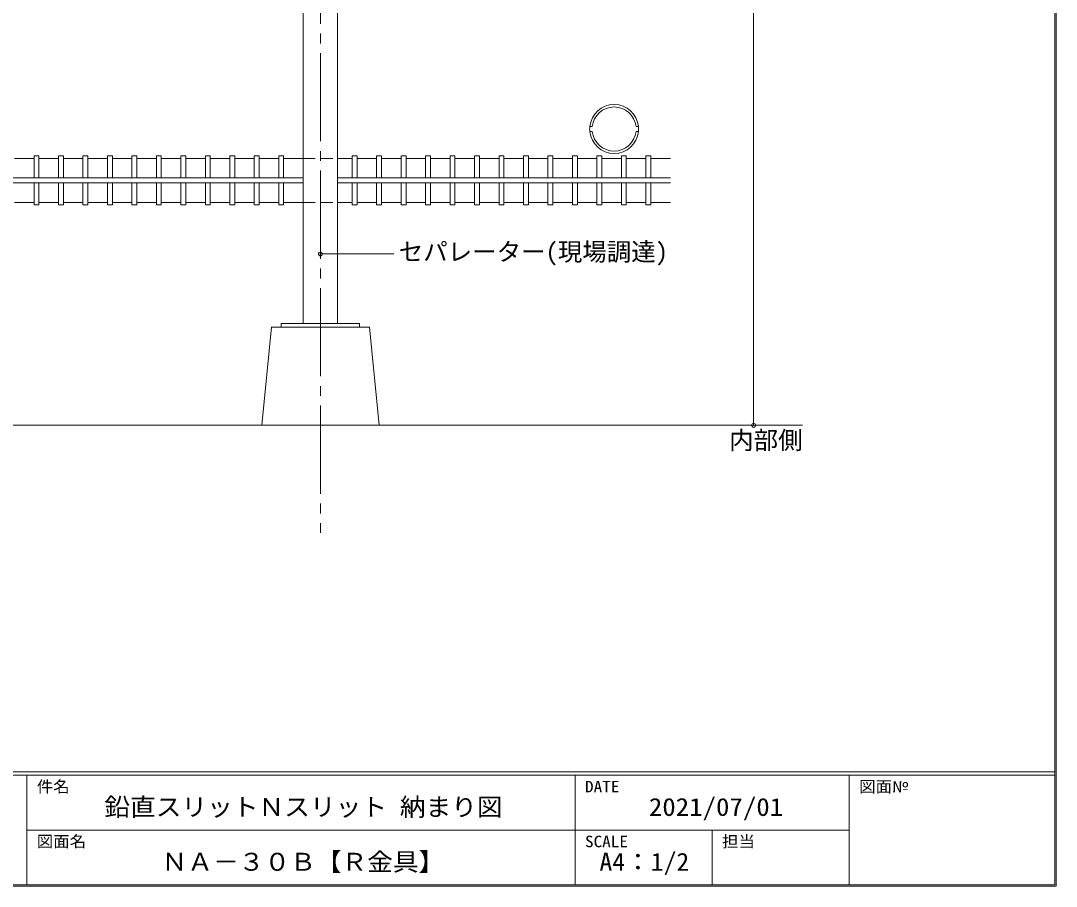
# Model space of a CAD drawing. Units: millimetres at full size, sheet at 1:2; details may follow other scales. Extents: x -891 to 891, y -194 to 194.
# Drawn here: x 68.7 to 280.3, y -194.2 to -17.4 of the extents above; entities that cross this region are included whole.
import ezdxf
from ezdxf.enums import TextEntityAlignment as Align

# ---------------------------------------------------------------- set-up
doc = ezdxf.new("R2010")
doc.units = ezdxf.units.MM
doc.header["$LTSCALE"] = 2
doc.header["$PDMODE"] = 32
doc.header["$PDSIZE"] = 0.8
doc.linetypes.add('CHAIN2', pattern=[12, 9, -1, 1, -1])
doc.linetypes.add('DASHED1', pattern=[1.8, 1.2, -0.6])
doc.layers.add('0-0_', color=7, linetype='Continuous', lineweight=9)
doc.layers.add('1-0_', color=5, linetype='Continuous', lineweight=9)
doc.styles.add('ＭＳ ゴシック', font='')
doc.styles.get('ＭＳ ゴシック').set_extended_font_data('MS Gothic')

msp = doc.modelspace()

# ---------------------------------------------------------------- linework, layer by layer
at = {"layer": '0-0_'}
for p, q in [((280.28, -194.18), (280.28, 194.18)), ((280, -170.8), (-280, -170.8)), ((280, -171.5), (-280, -171.5)), ((70, -171.5), (70, -193.9)), ((182, -171.5), (182, -193.9)), ((238, -171.5), (238, -193.9)), ((238, -182.7), (70, -182.7)), ((210, -182.7), (210, -193.9)), ((-280.28, -194.18), (280.28, -194.18))]:
    msp.add_line(p, q, dxfattribs=at)
msp.add_lwpolyline([(280, 193.9), (280, -193.9), (-280, -193.9)], dxfattribs=at)
at = {"layer": '1-0_', "color": 6, "linetype": 'CHAIN2'}
msp.add_line((129.95, 120), (129.95, -122), dxfattribs=at)
at = {"layer": '1-0_', "color": 7}
for p, q in [((218.45, 100), (218.45, -100)), ((126.45, -15), (126.45, -79.2)), ((133.45, -15), (133.45, -79.2)), ((129.95, -65), (144.95, -65)), ((119.95, -80), (117.95, -100)), ((139.95, -80), (119.95, -80)), ((137.95, -79.2), (121.95, -79.2)), ((121.95, -80), (121.95, -79.2)), ((137.95, -80), (137.95, -79.2)), ((139.95, -80), (141.95, -100)), ((228.45, -100), (-55.05, -100))]:
    msp.add_line(p, q, dxfattribs=at)
at = {"layer": '1-0_', "color": 3}
for p, q in [((184.973, -39), (185.478, -39)), ((184.973, -40), (185.478, -40)), ((194.927, -39), (194.422, -39)), ((194.927, -40), (194.422, -40))]:
    msp.add_line(p, q, dxfattribs=at)
at = {"layer": '1-0_', "color": 4}
for p, q in [((67.438, -45.5), (71.438, -45.5)), ((72.438, -45.5), (76.438, -45.5)), ((77.438, -45.5), (81.438, -45.5)), ((82.438, -45.5), (86.438, -45.5)), ((87.438, -45.5), (91.438, -45.5)), ((92.438, -45.5), (96.438, -45.5)), ((97.438, -45.5), (101.437, -45.5)), ((102.438, -45.5), (106.438, -45.5)), ((107.438, -45.5), (111.438, -45.5)), ((112.437, -45.5), (116.437, -45.5)), ((117.437, -45.5), (121.437, -45.5)), ((122.437, -45.5), (126.437, -45.5)), ((133.45, -45.5), (136.437, -45.5)), ((137.438, -45.5), (141.438, -45.5)), ((142.438, -45.5), (146.438, -45.5)), ((147.437, -45.5), (151.437, -45.5)), ((152.437, -45.5), (156.437, -45.5)), ((157.437, -45.5), (161.437, -45.5)), ((162.437, -45.5), (166.437, -45.5)), ((167.437, -45.5), (171.437, -45.5)), ((172.437, -45.5), (176.437, -45.5)), ((177.437, -45.5), (181.437, -45.5)), ((182.437, -45.5), (186.437, -45.5)), ((187.437, -45.5), (191.437, -45.5)), ((192.437, -45.5), (196.437, -45.5)), ((197.437, -45.5), (201.437, -45.5)), ((67.438, -54.5), (71.438, -54.5)), ((72.438, -54.5), (76.438, -54.5)), ((77.438, -54.5), (81.438, -54.5)), ((82.438, -54.5), (86.438, -54.5)), ((87.438, -54.5), (91.438, -54.5)), ((92.438, -54.5), (96.438, -54.5)), ((97.438, -54.5), (101.437, -54.5)), ((102.438, -54.5), (106.438, -54.5)), ((107.438, -54.5), (111.438, -54.5)), ((112.437, -54.5), (116.437, -54.5)), ((117.437, -54.5), (121.437, -54.5)), ((122.437, -54.5), (126.437, -54.5)), ((133.45, -54.5), (136.437, -54.5)), ((137.438, -54.5), (141.438, -54.5)), ((142.438, -54.5), (146.438, -54.5)), ((147.437, -54.5), (151.437, -54.5)), ((152.437, -54.5), (156.437, -54.5)), ((157.437, -54.5), (161.437, -54.5)), ((162.437, -54.5), (166.437, -54.5)), ((167.437, -54.5), (171.437, -54.5)), ((172.437, -54.5), (176.437, -54.5)), ((177.437, -54.5), (181.437, -54.5)), ((182.437, -54.5), (186.437, -54.5)), ((187.437, -54.5), (191.437, -54.5)), ((192.437, -54.5), (196.437, -54.5)), ((197.437, -54.5), (201.437, -54.5))]:
    msp.add_line(p, q, dxfattribs=at)
at = {"layer": '1-0_'}
for p, q in [((71.438, -45), (72.438, -45)), ((71.438, -45), (71.438, -49.5)), ((72.438, -45), (72.438, -49.5)), ((76.438, -45), (77.438, -45)), ((76.438, -45), (76.438, -49.5)), ((77.438, -45), (77.438, -49.5)), ((81.438, -45), (82.438, -45)), ((81.438, -45), (81.438, -49.5)), ((82.438, -45), (82.438, -49.5)), ((86.438, -45), (86.438, -49.5)), ((86.438, -45), (87.438, -45)), ((87.438, -45), (87.438, -49.5)), ((91.438, -45), (91.438, -49.5)), ((91.438, -45), (92.438, -45)), ((92.438, -45), (92.438, -49.5)), ((96.438, -45), (97.438, -45)), ((96.438, -45), (96.438, -49.5)), ((97.438, -45), (97.438, -49.5)), ((101.437, -45), (102.438, -45)), ((101.437, -45), (101.437, -49.5)), ((102.438, -45), (102.438, -49.5)), ((106.438, -45), (107.438, -45)), ((106.438, -45), (106.438, -49.5)), ((107.438, -45), (107.438, -49.5)), ((111.438, -45), (112.437, -45)), ((111.438, -45), (111.438, -49.5)), ((112.437, -45), (112.437, -49.5)), ((116.437, -45), (117.437, -45)), ((116.437, -45), (116.437, -49.5)), ((117.437, -45), (117.437, -49.5)), ((121.437, -45), (122.437, -45)), ((121.437, -45), (121.437, -49.5)), ((122.437, -45), (122.437, -49.5)), ((136.437, -45), (137.438, -45)), ((136.437, -45), (136.437, -49.5)), ((137.438, -45), (137.438, -49.5)), ((141.438, -45), (141.438, -49.5)), ((141.438, -45), (142.438, -45)), ((142.438, -45), (142.438, -49.5)), ((146.438, -45), (146.438, -49.5)), ((146.438, -45), (147.437, -45)), ((147.437, -45), (147.437, -49.5)), ((151.437, -45), (152.437, -45)), ((151.437, -45), (151.437, -49.5)), ((152.437, -45), (152.437, -49.5)), ((156.437, -45), (157.437, -45)), ((156.437, -45), (156.437, -49.5)), ((157.437, -45), (157.437, -49.5)), ((161.437, -45), (162.437, -45)), ((161.437, -45), (161.437, -49.5)), ((162.437, -45), (162.437, -49.5)), ((166.437, -45), (167.437, -45)), ((166.437, -45), (166.437, -49.5)), ((167.437, -45), (167.437, -49.5)), ((171.437, -45), (171.437, -49.5)), ((171.437, -45), (172.437, -45)), ((172.437, -45), (172.437, -49.5)), ((176.437, -45), (176.437, -49.5)), ((176.437, -45), (177.437, -45)), ((177.437, -45), (177.437, -49.5)), ((181.437, -45), (182.437, -45)), ((181.437, -45), (181.437, -49.5)), ((182.437, -45), (182.437, -49.5)), ((186.437, -45), (187.437, -45)), ((186.437, -45), (186.437, -49.5)), ((187.437, -45), (187.437, -49.5)), ((191.437, -45), (191.437, -49.5)), ((191.437, -45), (192.437, -45)), ((192.437, -45), (192.437, -49.5)), ((196.437, -45), (196.437, -49.5)), ((196.437, -45), (197.437, -45)), ((197.437, -45), (197.437, -49.5)), ((-20.05, -49.5), (126.45, -49.5)), ((-20.05, -50.5), (126.45, -50.5)), ((71.438, -55), (71.438, -50.5)), ((72.438, -55), (72.438, -50.5)), ((76.438, -55), (76.438, -50.5)), ((77.438, -55), (77.438, -50.5)), ((81.438, -55), (81.438, -50.5)), ((82.438, -55), (82.438, -50.5)), ((86.438, -55), (86.438, -50.5)), ((87.438, -55), (87.438, -50.5)), ((91.438, -55), (91.438, -50.5)), ((92.438, -55), (92.438, -50.5)), ((96.438, -55), (96.438, -50.5)), ((97.438, -55), (97.438, -50.5)), ((101.437, -55), (101.437, -50.5)), ((102.438, -55), (102.438, -50.5)), ((106.438, -55), (106.438, -50.5)), ((107.438, -55), (107.438, -50.5)), ((111.438, -55), (111.438, -50.5)), ((112.437, -55), (112.437, -50.5)), ((116.437, -55), (116.437, -50.5)), ((117.437, -55), (117.437, -50.5)), ((121.437, -55), (121.437, -50.5)), ((122.437, -55), (122.437, -50.5)), ((133.45, -49.5), (201.437, -49.5)), ((133.45, -50.5), (201.437, -50.5)), ((136.437, -55), (136.437, -50.5)), ((137.438, -55), (137.438, -50.5)), ((141.438, -55), (141.438, -50.5)), ((142.438, -55), (142.438, -50.5)), ((146.438, -55), (146.438, -50.5)), ((147.437, -55), (147.437, -50.5)), ((151.437, -55), (151.437, -50.5)), ((152.437, -55), (152.437, -50.5)), ((156.437, -55), (156.437, -50.5)), ((157.437, -55), (157.437, -50.5)), ((161.437, -55), (161.437, -50.5)), ((162.437, -55), (162.437, -50.5)), ((166.437, -55), (166.437, -50.5)), ((167.437, -55), (167.437, -50.5)), ((171.437, -55), (171.437, -50.5)), ((172.437, -55), (172.437, -50.5)), ((176.437, -55), (176.437, -50.5)), ((177.437, -55), (177.437, -50.5)), ((181.437, -55), (181.437, -50.5)), ((182.437, -55), (182.437, -50.5)), ((186.437, -55), (186.437, -50.5)), ((187.437, -55), (187.437, -50.5)), ((191.437, -55), (191.437, -50.5)), ((192.437, -55), (192.437, -50.5)), ((196.437, -55), (196.437, -50.5)), ((197.437, -55), (197.437, -50.5)), ((72.438, -55), (71.438, -55)), ((77.438, -55), (76.438, -55)), ((82.438, -55), (81.438, -55)), ((87.438, -55), (86.438, -55)), ((92.438, -55), (91.438, -55)), ((97.438, -55), (96.438, -55)), ((102.438, -55), (101.437, -55)), ((107.438, -55), (106.438, -55)), ((112.437, -55), (111.438, -55)), ((117.437, -55), (116.437, -55)), ((122.437, -55), (121.437, -55)), ((137.438, -55), (136.437, -55)), ((142.438, -55), (141.438, -55)), ((147.437, -55), (146.438, -55)), ((152.437, -55), (151.437, -55)), ((157.437, -55), (156.437, -55)), ((162.437, -55), (161.437, -55)), ((167.437, -55), (166.437, -55)), ((172.437, -55), (171.437, -55)), ((177.437, -55), (176.437, -55)), ((182.437, -55), (181.437, -55)), ((187.437, -55), (186.437, -55)), ((192.437, -55), (191.437, -55)), ((197.437, -55), (196.437, -55))]:
    msp.add_line(p, q, dxfattribs=at)
at = {"layer": '1-0_', "color": 4, "linetype": 'DASHED1'}
for p, q in [((126.45, -45.5), (133.45, -45.5)), ((126.45, -54.5), (133.45, -54.5))]:
    msp.add_line(p, q, dxfattribs=at)
at = {"layer": '1-0_', "color": 4}
for start, end in [(5.73921, 174.2608), (185.73921, 354.2608)]:
    msp.add_arc((189.95, -39.5), 5, start, end, dxfattribs=at)
at = {"layer": '1-0_', "color": 3}
for centre, radius, start, end in [((189.95, -39.5), 4.5, 6.37938, 173.62061), ((190.45, -39.5), 5.5, 174.78407, 185.21593), ((189.95, -39.5), 4.5, 186.37939, 353.62061), ((189.45, -39.5), 5.5, 354.78407, 5.21593)]:
    msp.add_arc(centre, radius, start, end, dxfattribs=at)
at = {"layer": '1-0_', "color": 2}
msp.add_point((129.95, -65), dxfattribs=at)
at = {"layer": '1-0_', "color": 7}
msp.add_point((218.45, -100), dxfattribs=at)

# ---------------------------------------------------------------- texts
at = {"layer": '0-0_', "style": 'ＭＳ ゴシック'}
for s, width, p in [('件名', 1.05, (72, -175.7)), ('DATE', 1.1, (184, -175.7)), ('図面№', 1.05, (240, -175.7)), ('図面名', 1.05, (72, -186.9)), ('SCALE', 1.1, (184, -186.9)), ('担当', 1.05, (212, -186.9))]:
    msp.add_text(s, height=2.346, dxfattribs=dict(at, width=width)).set_placement(p, align=Align.BOTTOM_LEFT)
at = {"layer": '0-0_', "color": 2, "style": 'ＭＳ ゴシック'}
for s, width, p in [('鉛直スリットＮスリット 納まり図', 1.05, (85.8, -180.91)), ('2021/07/01', 1.1, (197.05, -180.91)), ('ＮＡ－３０Ｂ【Ｒ金具】', 1.05, (97.5, -192.11)), ('A4：1/2', 1.05, (186.95, -192.11))]:
    msp.add_text(s, height=3.666, dxfattribs=dict(at, width=width)).set_placement(p, align=Align.BOTTOM_LEFT)
at = {"layer": '1-0_', "color": 7, "style": 'ＭＳ ゴシック'}
for s, p in [('セパレーター(現場調達)', (145.95, -67.5)), ('内部側', (213.45, -106))]:
    msp.add_text(s, height=3.666, dxfattribs=at).set_placement(p, align=Align.BOTTOM_LEFT)

doc.saveas('drawing.dxf')
